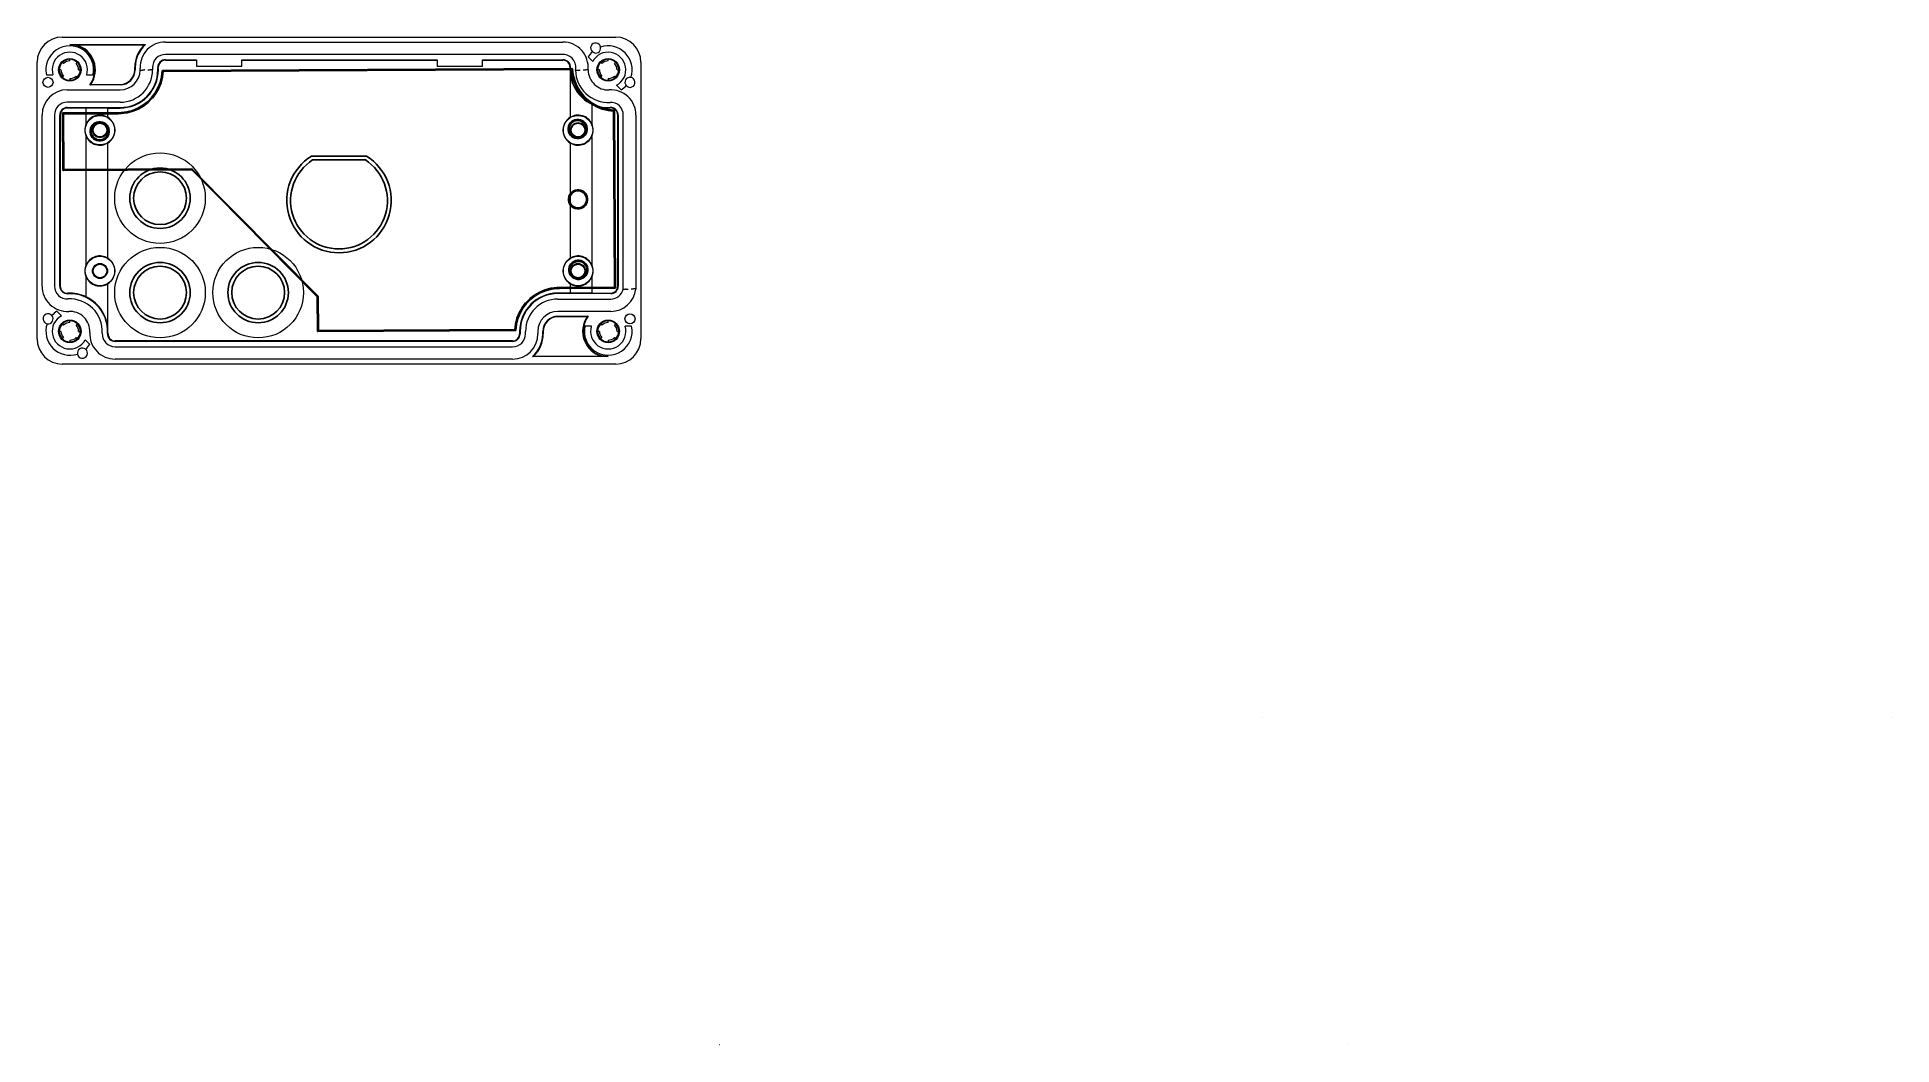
# Model space of a CAD drawing. Header units: millimetres. Extents: x -60 to 309, y -168 to 33.
import ezdxf

# ---------------------------------------------------------------- set-up
doc = ezdxf.new("R2010")
doc.units = ezdxf.units.MM
doc.layers.get('0').update_dxf_attribs({"lineweight": 25, "true_color": 0xffffff})
for name, color, linetype, lineweight, true_color in [('BLACK', 7, 'Continuous', 5, 0xffffff), ('passage outil', 1, 'Continuous', 25, 0xff0000), ('PCB', 2, 'Continuous', 25, 0xffff00), ('Visible (ANSI)', 7, 'Continuous', 9, 0xffffff)]:
    doc.layers.add(name, color=color, linetype=linetype, lineweight=lineweight, true_color=true_color)

msp = doc.modelspace()

# ---------------------------------------------------------------- linework, layer by layer
msp.add_line((-5.46, 8.82), (5.46, 8.82))
for centre in [(-35.57, 0.47), (-35.57, -18.3), (-16.07, -18.3)]:
    msp.add_circle(centre, 6)
msp.add_arc((0, 0), 10.38, 121.7227, 58.2773)
at = {"layer": 'BLACK', "linetype": 'Continuous'}
for p, q in [((75.58, -167.83), (75.57, -167.83)), ((75.57, -167.83), (75.57, -167.83)), ((75.58, -167.84), (75.58, -167.83)), ((75.58, -167.85), (75.58, -167.84)), ((75.58, -167.84), (75.58, -167.84)), ((75.59, -167.85), (75.58, -167.85)), ((75.6, -167.85), (75.59, -167.85)), ((75.59, -167.85), (75.59, -167.85)), ((75.6, -167.85), (75.6, -167.85)), ((75.6, -167.85), (75.6, -167.85)), ((200.61, -167.85), (200.6, -167.85)), ((200.6, -167.85), (200.6, -167.85)), ((200.62, -167.85), (200.61, -167.85)), ((200.61, -167.85), (200.61, -167.85)), ((200.61, -167.85), (200.61, -167.85)), ((200.63, -167.83), (200.62, -167.84)), ((200.62, -167.84), (200.62, -167.84)), ((200.62, -167.84), (200.62, -167.85)), ((200.63, -167.83), (200.63, -167.83)), ((200.63, -167.83), (200.63, -167.83)), ((200.63, -167.83), (200.63, -167.83)), ((200.63, -167.83), (200.63, -167.83))]:
    msp.add_line(p, q, dxfattribs=at)
at = {"layer": 'passage outil'}
msp.add_line((-5.24, 8.07), (5.24, 8.07), dxfattribs=at)
for centre in [(-35.57, 0.47), (-35.57, -18.3), (-16.07, -18.3)]:
    msp.add_circle(centre, 5.25, dxfattribs=at)
msp.add_arc((0, 0), 9.62, 122.9694, 57.0306, dxfattribs=at)
at = {"layer": 'PCB', "linetype": 'Continuous'}
for p, q in [((-35.11, 25.8), (-35.09, 25.82)), ((-35.09, 25.82), (-35.08, 25.83)), ((-35.08, 25.83), (-35.06, 25.84)), ((-35.06, 25.84), (-35.05, 25.84)), ((-35.05, 25.84), (-35.05, 25.84)), ((-35.05, 25.84), (-35.05, 25.84)), ((-35.05, 25.84), (-35.04, 25.84)), ((-35.04, 25.84), (-35.03, 25.85)), ((-35.03, 25.85), (46.31, 26.24)), ((46.21, 26.04), (-34.93, 25.65)), ((46.35, 24.98), (46.21, 26.04)), ((46.31, 26.24), (46.32, 26.24)), ((46.32, 26.24), (46.34, 26.23)), ((46.34, 26.23), (46.36, 26.23)), ((46.36, 26.23), (46.37, 26.21)), ((46.37, 26.21), (46.39, 26.2)), ((46.39, 26.2), (46.39, 26.18)), ((46.39, 26.18), (46.4, 26.16)), ((46.4, 26.16), (46.4, 26.15)), ((46.4, 26.15), (46.55, 25.01)), ((-36.55, 21.4), (-35.98, 22.41)), ((-35.8, 22.31), (-36.38, 21.3)), ((-35.98, 22.41), (-35.55, 23.48)), ((-35.36, 23.41), (-35.8, 22.33)), ((-35.8, 22.33), (-35.8, 22.32)), ((-35.8, 22.32), (-35.8, 22.32)), ((-35.8, 22.32), (-35.8, 22.31)), ((-35.55, 23.48), (-35.26, 24.6)), ((-35.35, 23.42), (-35.36, 23.42)), ((-35.36, 23.42), (-35.36, 23.41)), ((-35.36, 23.41), (-35.36, 23.41)), ((-35.06, 24.56), (-35.35, 23.42)), ((-35.26, 24.6), (-35.12, 25.76)), ((-35.12, 25.77), (-35.11, 25.78)), ((-35.12, 25.76), (-35.12, 25.77)), ((-35.11, 25.78), (-35.11, 25.8)), ((-34.93, 25.65), (-35.06, 24.57)), ((-35.06, 24.57), (-35.06, 24.56)), ((-35.06, 24.56), (-35.06, 24.56)), ((-35.06, 24.56), (-35.06, 24.56)), ((46.35, 24.97), (46.35, 24.98)), ((46.35, 24.98), (46.35, 24.98)), ((46.35, 24.98), (46.35, 24.98)), ((46.65, 23.84), (46.35, 24.97)), ((46.55, 25.01), (46.84, 23.89)), ((46.65, 23.83), (46.65, 23.84)), ((46.65, 23.84), (46.65, 23.84)), ((46.65, 23.82), (46.65, 23.83)), ((47.1, 22.74), (46.65, 23.82)), ((46.65, 23.82), (46.65, 23.82)), ((46.65, 23.82), (46.65, 23.82)), ((46.84, 23.89), (47.28, 22.83)), ((47.11, 22.73), (47.1, 22.74)), ((47.1, 22.74), (47.1, 22.74)), ((47.1, 22.74), (47.1, 22.74)), ((47.69, 21.72), (47.11, 22.73)), ((47.11, 22.73), (47.11, 22.73)), ((47.11, 22.73), (47.11, 22.73)), ((47.28, 22.83), (47.86, 21.82)), ((-39.98, 18.37), (-38.98, 18.95)), ((-38.87, 18.78), (-39.89, 18.19)), ((-38.98, 18.95), (-38.06, 19.66)), ((-38.86, 18.79), (-38.87, 18.78)), ((-38.87, 18.78), (-38.87, 18.78)), ((-38.87, 18.78), (-38.87, 18.78)), ((-37.94, 19.5), (-38.86, 18.79)), ((-38.86, 18.79), (-38.86, 18.79)), ((-38.86, 18.79), (-38.86, 18.79)), ((-38.06, 19.66), (-37.25, 20.48)), ((-37.93, 19.5), (-37.94, 19.5)), ((-37.1, 20.34), (-37.93, 19.51)), ((-37.93, 19.51), (-37.93, 19.51)), ((-37.93, 19.51), (-37.93, 19.51)), ((-37.93, 19.51), (-37.93, 19.51)), ((-37.93, 19.51), (-37.93, 19.5)), ((-37.25, 20.48), (-36.55, 21.4)), ((-37.09, 20.35), (-37.1, 20.35)), ((-37.1, 20.35), (-37.1, 20.34)), ((-37.1, 20.34), (-37.1, 20.34)), ((-36.39, 21.29), (-37.09, 20.35)), ((-36.38, 21.29), (-36.39, 21.29)), ((-36.38, 21.3), (-36.38, 21.29)), ((-36.38, 21.29), (-36.38, 21.29)), ((47.7, 21.71), (47.69, 21.72)), ((47.69, 21.72), (47.69, 21.72)), ((48.42, 20.78), (47.7, 21.71)), ((47.7, 21.71), (47.7, 21.71)), ((47.7, 21.71), (47.7, 21.71)), ((47.7, 21.71), (47.7, 21.71)), ((47.86, 21.82), (48.57, 20.91)), ((48.42, 20.77), (48.42, 20.78)), ((48.42, 20.78), (48.42, 20.78)), ((48.42, 20.78), (48.42, 20.78)), ((49.26, 19.95), (48.42, 20.77)), ((48.42, 20.77), (48.42, 20.77)), ((48.42, 20.77), (48.42, 20.77)), ((48.57, 20.91), (49.39, 20.09)), ((49.26, 19.94), (49.26, 19.95)), ((49.27, 19.94), (49.26, 19.94)), ((49.26, 19.94), (49.26, 19.94)), ((50.2, 19.23), (49.27, 19.94)), ((49.39, 20.09), (50.31, 19.39)), ((50.21, 19.22), (50.2, 19.23)), ((50.2, 19.23), (50.2, 19.23)), ((50.2, 19.23), (50.2, 19.23)), ((51.23, 18.64), (50.21, 19.22)), ((50.21, 19.22), (50.21, 19.22)), ((50.21, 19.22), (50.21, 19.22)), ((50.31, 19.39), (51.32, 18.82)), ((51.24, 18.64), (51.23, 18.64)), ((51.23, 18.64), (51.23, 18.64)), ((51.23, 18.64), (51.23, 18.64)), ((52.33, 18.2), (51.24, 18.64)), ((51.32, 18.82), (52.39, 18.39)), ((-54.93, 17.35), (-54.92, 17.36)), ((-54.93, 17.34), (-54.93, 17.35)), ((-54.93, 17.33), (-54.93, 17.34)), ((-54.93, 17.34), (-54.93, 17.34)), ((-54.93, 17.34), (-54.93, 17.34)), ((-54.93, 17.32), (-54.93, 17.33)), ((-54.93, 17.31), (-54.93, 17.32)), ((-54.87, 6.09), (-54.93, 17.31)), ((-54.92, 17.36), (-54.92, 17.37)), ((-54.92, 17.37), (-54.91, 17.37)), ((-54.92, 17.36), (-54.92, 17.36)), ((-54.92, 17.36), (-54.92, 17.36)), ((-54.91, 17.38), (-54.9, 17.39)), ((-54.91, 17.37), (-54.91, 17.38)), ((-54.91, 17.37), (-54.91, 17.37)), ((-54.91, 17.37), (-54.91, 17.37)), ((-54.9, 17.39), (-54.89, 17.4)), ((-54.9, 17.39), (-54.9, 17.39)), ((-54.9, 17.39), (-54.9, 17.39)), ((-54.89, 17.4), (-54.88, 17.41)), ((-54.89, 17.4), (-54.89, 17.4)), ((-54.89, 17.4), (-54.89, 17.4)), ((-54.89, 17.4), (-54.89, 17.4)), ((-54.88, 17.41), (-54.87, 17.41)), ((-54.87, 17.41), (-54.87, 17.41)), ((-54.87, 17.41), (-54.87, 17.41)), ((-54.87, 17.41), (-54.86, 17.41)), ((-54.86, 17.41), (-54.85, 17.42)), ((-54.85, 17.42), (-54.85, 17.42)), ((-54.85, 17.42), (-54.85, 17.42)), ((-54.85, 17.42), (-54.84, 17.42)), ((-54.84, 17.42), (-54.83, 17.42)), ((-54.83, 17.42), (-43.8, 17.47)), ((-54.83, 17.42), (-54.83, 17.42)), ((-43.79, 17.27), (-54.73, 17.22)), ((-54.73, 17.22), (-54.67, 6.18)), ((-49.25, 14.65), (-49.05, 14.97)), ((-48.88, 14.83), (-49.06, 14.55)), ((-49.05, 14.97), (-48.78, 15.23)), ((-48.64, 15.06), (-48.88, 14.83)), ((-48.78, 15.23), (-48.47, 15.44)), ((-48.37, 15.25), (-48.64, 15.06)), ((-48.47, 15.44), (-48.13, 15.59)), ((-48.06, 15.38), (-48.37, 15.25)), ((-48.13, 15.59), (-47.76, 15.66)), ((-47.74, 15.44), (-48.06, 15.38)), ((-47.76, 15.66), (-47.39, 15.66)), ((-47.41, 15.44), (-47.74, 15.44)), ((-47.09, 15.38), (-47.41, 15.44)), ((-47.39, 15.66), (-47.02, 15.59)), ((-46.78, 15.25), (-47.09, 15.38)), ((-47.02, 15.59), (-46.68, 15.45)), ((-46.5, 15.07), (-46.78, 15.25)), ((-46.68, 15.45), (-46.37, 15.24)), ((-46.27, 14.84), (-46.5, 15.07)), ((-46.37, 15.24), (-46.1, 14.98)), ((-46.08, 14.57), (-46.27, 14.84)), ((-46.1, 14.98), (-45.89, 14.67)), ((-43.8, 17.47), (-43.32, 17.49)), ((-43.31, 17.29), (-43.79, 17.27)), ((-43.79, 17.27), (-43.79, 17.27)), ((-43.32, 17.49), (-42.17, 17.63)), ((-43.3, 17.29), (-43.31, 17.29)), ((-43.31, 17.29), (-43.31, 17.29)), ((-43.31, 17.29), (-43.31, 17.29)), ((-42.14, 17.44), (-43.3, 17.29)), ((-42.17, 17.63), (-41.05, 17.93)), ((-42.13, 17.44), (-42.14, 17.44)), ((-42.14, 17.44), (-42.14, 17.44)), ((-40.99, 17.74), (-42.13, 17.44)), ((-42.13, 17.44), (-42.13, 17.44)), ((-41.05, 17.93), (-39.98, 18.37)), ((-40.98, 17.74), (-40.99, 17.74)), ((-40.99, 17.74), (-40.99, 17.74)), ((-40.99, 17.74), (-40.99, 17.74)), ((-39.9, 18.19), (-40.98, 17.74)), ((-40.98, 17.74), (-40.98, 17.74)), ((-40.98, 17.74), (-40.98, 17.74)), ((-39.89, 18.19), (-39.9, 18.19)), ((-39.9, 18.19), (-39.9, 18.19)), ((-39.9, 18.19), (-39.9, 18.19)), ((-39.89, 18.19), (-39.89, 18.19)), ((-39.89, 18.19), (-39.89, 18.19)), ((45.53, 14.4), (45.6, 14.77)), ((45.6, 14.77), (45.75, 15.12)), ((45.75, 15.12), (45.95, 15.43)), ((45.94, 15.01), (45.82, 14.71)), ((46.12, 15.29), (45.94, 15.01)), ((45.95, 15.43), (46.22, 15.69)), ((46.36, 15.52), (46.12, 15.29)), ((46.22, 15.69), (46.53, 15.9)), ((46.63, 15.71), (46.36, 15.52)), ((46.53, 15.9), (46.87, 16.05)), ((46.93, 15.84), (46.63, 15.71)), ((46.87, 16.05), (47.24, 16.12)), ((47.26, 15.9), (46.93, 15.84)), ((47.24, 16.12), (47.61, 16.12)), ((47.59, 15.9), (47.26, 15.9)), ((47.91, 15.84), (47.59, 15.9)), ((47.61, 16.12), (47.98, 16.05)), ((48.22, 15.72), (47.91, 15.84)), ((47.98, 16.05), (48.32, 15.91)), ((48.49, 15.53), (48.22, 15.72)), ((48.32, 15.91), (48.63, 15.71)), ((48.73, 15.3), (48.49, 15.53)), ((48.63, 15.71), (48.9, 15.44)), ((48.91, 15.03), (48.73, 15.3)), ((48.9, 15.44), (49.11, 15.13)), ((49.04, 14.72), (48.91, 15.03)), ((49.11, 15.13), (49.25, 14.79)), ((49.25, 14.79), (49.33, 14.42)), ((52.34, 18.2), (52.33, 18.2)), ((52.33, 18.2), (52.33, 18.2)), ((52.33, 18.2), (52.33, 18.2)), ((53.47, 17.91), (52.34, 18.2)), ((52.39, 18.39), (53.51, 18.1)), ((53.48, 17.91), (53.47, 17.91)), ((53.47, 17.91), (53.47, 17.91)), ((53.48, 17.9), (53.48, 17.91)), ((54.56, 17.78), (53.48, 17.9)), ((53.51, 18.1), (54.67, 17.96)), ((54.73, -17.22), (54.56, 17.78)), ((54.67, 17.96), (54.68, 17.96)), ((54.68, 17.96), (54.7, 17.96)), ((54.7, 17.96), (54.71, 17.95)), ((54.71, 17.95), (54.73, 17.94)), ((54.73, 17.94), (54.74, 17.92)), ((54.74, 17.92), (54.75, 17.9)), ((54.75, 17.9), (54.75, 17.89)), ((54.75, 17.89), (54.75, 17.89)), ((54.75, 17.89), (54.75, 17.89)), ((54.75, 17.89), (54.76, 17.89)), ((54.76, 17.89), (54.76, 17.87)), ((54.76, 17.87), (54.93, -17.31)), ((-49.47, 13.94), (-49.39, 14.31)), ((-49.46, 13.57), (-49.47, 13.94)), ((-49.39, 13.2), (-49.46, 13.57)), ((-49.39, 14.31), (-49.25, 14.65)), ((-49.24, 12.86), (-49.39, 13.2)), ((-49.18, 14.25), (-49.25, 13.92)), ((-49.25, 13.92), (-49.24, 13.59)), ((-49.24, 13.59), (-49.18, 13.27)), ((-49.03, 12.55), (-49.24, 12.86)), ((-49.06, 14.55), (-49.18, 14.25)), ((-49.18, 13.27), (-49.05, 12.96)), ((-49.05, 12.96), (-48.87, 12.69)), ((-48.77, 12.28), (-49.03, 12.55)), ((-48.87, 12.69), (-48.63, 12.46)), ((-48.46, 12.08), (-48.77, 12.28)), ((-48.63, 12.46), (-48.35, 12.27)), ((-48.11, 11.94), (-48.46, 12.08)), ((-48.35, 12.27), (-48.05, 12.15)), ((-47.75, 11.87), (-48.11, 11.94)), ((-48.05, 12.15), (-47.72, 12.09)), ((-47.37, 11.87), (-47.75, 11.87)), ((-47.72, 12.09), (-47.39, 12.09)), ((-47.39, 12.09), (-47.07, 12.15)), ((-47.01, 11.94), (-47.37, 11.87)), ((-47.07, 12.15), (-46.77, 12.28)), ((-46.66, 12.09), (-47.01, 11.94)), ((-46.77, 12.28), (-46.49, 12.47)), ((-46.35, 12.3), (-46.66, 12.09)), ((-46.49, 12.47), (-46.26, 12.7)), ((-46.09, 12.56), (-46.35, 12.3)), ((-46.26, 12.7), (-46.08, 12.98)), ((-45.88, 12.87), (-46.09, 12.56)), ((-45.96, 14.26), (-46.08, 14.57)), ((-46.08, 12.98), (-45.95, 13.28)), ((-45.89, 13.94), (-45.96, 14.26)), ((-45.95, 13.28), (-45.89, 13.61)), ((-45.89, 14.67), (-45.75, 14.33)), ((-45.89, 13.61), (-45.89, 13.94)), ((-45.74, 13.22), (-45.88, 12.87)), ((-45.75, 14.33), (-45.67, 13.96)), ((-45.67, 13.59), (-45.74, 13.22)), ((-45.67, 13.96), (-45.67, 13.59)), ((45.54, 14.03), (45.53, 14.4)), ((45.61, 13.66), (45.54, 14.03)), ((45.75, 13.32), (45.61, 13.66)), ((45.82, 14.71), (45.75, 14.38)), ((45.75, 14.38), (45.75, 14.05)), ((45.75, 14.05), (45.82, 13.73)), ((45.96, 13.01), (45.75, 13.32)), ((45.82, 13.73), (45.95, 13.42)), ((45.95, 13.42), (46.13, 13.15)), ((46.23, 12.75), (45.96, 13.01)), ((46.13, 13.15), (46.37, 12.92)), ((46.54, 12.54), (46.23, 12.75)), ((46.37, 12.92), (46.64, 12.74)), ((46.89, 12.4), (46.54, 12.54)), ((46.64, 12.74), (46.95, 12.61)), ((47.25, 12.33), (46.89, 12.4)), ((46.95, 12.61), (47.27, 12.55)), ((47.63, 12.33), (47.25, 12.33)), ((47.27, 12.55), (47.6, 12.55)), ((47.6, 12.55), (47.93, 12.62)), ((47.99, 12.41), (47.63, 12.33)), ((47.93, 12.62), (48.23, 12.74)), ((48.34, 12.55), (47.99, 12.41)), ((48.23, 12.74), (48.51, 12.93)), ((48.65, 12.76), (48.34, 12.55)), ((48.51, 12.93), (48.74, 13.16)), ((48.91, 13.02), (48.65, 12.76)), ((48.74, 13.16), (48.92, 13.44)), ((49.12, 13.34), (48.91, 13.02)), ((48.92, 13.44), (49.05, 13.74)), ((49.11, 14.4), (49.04, 14.72)), ((49.05, 13.74), (49.11, 14.07)), ((49.11, 14.07), (49.11, 14.4)), ((49.26, 13.68), (49.12, 13.34)), ((49.33, 14.05), (49.26, 13.68)), ((49.33, 14.42), (49.33, 14.05)), ((-54.87, 6.08), (-54.87, 6.09)), ((-54.86, 6.07), (-54.87, 6.08)), ((-54.87, 6.08), (-54.87, 6.08)), ((-54.87, 6.08), (-54.87, 6.08)), ((-54.86, 6.06), (-54.86, 6.07)), ((-54.86, 6.05), (-54.86, 6.06)), ((-54.86, 6.06), (-54.86, 6.06)), ((-54.86, 6.06), (-54.86, 6.06)), ((-54.86, 6.04), (-54.86, 6.05)), ((-54.85, 6.04), (-54.86, 6.04)), ((-54.86, 6.04), (-54.86, 6.04)), ((-54.86, 6.04), (-54.86, 6.04)), ((-54.85, 6.03), (-54.85, 6.04)), ((-54.84, 6.02), (-54.85, 6.03)), ((-54.85, 6.03), (-54.85, 6.03)), ((-54.85, 6.03), (-54.85, 6.03)), ((-54.84, 6.01), (-54.84, 6.02)), ((-54.83, 6.01), (-54.84, 6.01)), ((-54.84, 6.01), (-54.84, 6.01)), ((-54.84, 6.01), (-54.84, 6.01)), ((-54.82, 6), (-54.83, 6.01)), ((-54.81, 6), (-54.82, 6)), ((-54.82, 6), (-54.82, 6)), ((-54.82, 6), (-54.82, 6)), ((-54.8, 5.99), (-54.81, 6)), ((-54.78, 5.98), (-54.8, 5.99)), ((-54.8, 5.99), (-54.8, 5.99)), ((-54.8, 5.99), (-54.8, 5.99)), ((-54.8, 5.99), (-54.8, 5.99)), ((-54.77, 5.98), (-54.78, 5.98)), ((-54.78, 5.98), (-54.78, 5.98)), ((-54.78, 5.98), (-54.78, 5.98)), ((-54.78, 5.98), (-54.78, 5.98)), ((-54.76, 5.98), (-54.77, 5.98)), ((-54.77, 5.98), (-54.77, 5.98)), ((-29.28, 6.11), (-54.76, 5.98)), ((-54.76, 5.98), (-54.76, 5.98)), ((-54.67, 6.18), (-29.24, 6.31)), ((-4.32, -19.11), (-29.28, 6.11)), ((-29.24, 6.31), (-29.24, 6.31)), ((-29.24, 6.31), (-29.23, 6.31)), ((-29.23, 6.31), (-29.22, 6.31)), ((-29.22, 6.31), (-29.22, 6.31)), ((-29.22, 6.31), (-29.22, 6.31)), ((-29.22, 6.31), (-29.21, 6.3)), ((-29.21, 6.3), (-29.2, 6.3)), ((-29.2, 6.3), (-29.2, 6.3)), ((-29.2, 6.3), (-29.2, 6.3)), ((-29.2, 6.3), (-29.19, 6.3)), ((-29.19, 6.3), (-29.18, 6.29)), ((-29.18, 6.29), (-29.18, 6.29)), ((-29.18, 6.29), (-29.18, 6.29)), ((-29.18, 6.29), (-29.17, 6.29)), ((-29.17, 6.29), (-29.17, 6.28)), ((-29.17, 6.28), (-29.16, 6.27)), ((-29.16, 6.27), (-4.16, -19)), ((45.6, 0.41), (45.67, 0.78)), ((45.6, 0.04), (45.6, 0.41)), ((45.68, -0.33), (45.6, 0.04)), ((45.67, 0.78), (45.81, 1.12)), ((45.81, 1.12), (46.02, 1.43)), ((45.88, 0.71), (45.82, 0.39)), ((45.82, 0.39), (45.82, 0.06)), ((45.82, 0.06), (45.89, -0.27)), ((46.01, 1.02), (45.88, 0.71)), ((46.19, 1.29), (46.01, 1.02)), ((46.02, 1.43), (46.28, 1.7)), ((46.42, 1.53), (46.19, 1.29)), ((46.28, 1.7), (46.59, 1.91)), ((46.7, 1.71), (46.42, 1.53)), ((46.59, 1.91), (46.94, 2.05)), ((47, 1.84), (46.7, 1.71)), ((46.94, 2.05), (47.3, 2.13)), ((47.33, 1.91), (47, 1.84)), ((47.3, 2.13), (47.68, 2.13)), ((47.66, 1.91), (47.33, 1.91)), ((47.98, 1.85), (47.66, 1.91)), ((47.68, 2.13), (48.04, 2.06)), ((48.29, 1.72), (47.98, 1.85)), ((48.04, 2.06), (48.39, 1.92)), ((48.56, 1.54), (48.29, 1.72)), ((48.39, 1.92), (48.7, 1.71)), ((48.8, 1.31), (48.56, 1.54)), ((48.7, 1.71), (48.97, 1.45)), ((48.98, 1.03), (48.8, 1.31)), ((48.97, 1.45), (49.18, 1.14)), ((49.11, 0.73), (48.98, 1.03)), ((49.18, 0.4), (49.11, 0.73)), ((49.11, -0.25), (49.18, 0.07)), ((49.18, 1.14), (49.32, 0.79)), ((49.18, 0.07), (49.18, 0.4)), ((49.32, 0.79), (49.4, 0.43)), ((49.4, 0.05), (49.33, -0.31)), ((49.4, 0.43), (49.4, 0.05)), ((45.82, -0.68), (45.68, -0.33)), ((46.03, -0.99), (45.82, -0.68)), ((45.89, -0.27), (46.02, -0.57)), ((46.02, -0.57), (46.2, -0.84)), ((46.3, -1.25), (46.03, -0.99)), ((46.2, -0.84), (46.44, -1.08)), ((46.61, -1.45), (46.3, -1.25)), ((46.44, -1.08), (46.71, -1.26)), ((46.96, -1.6), (46.61, -1.45)), ((46.71, -1.26), (47.02, -1.38)), ((47.32, -1.67), (46.96, -1.6)), ((47.02, -1.38), (47.34, -1.45)), ((47.7, -1.66), (47.32, -1.67)), ((47.34, -1.45), (47.67, -1.45)), ((47.67, -1.45), (48, -1.38)), ((48.06, -1.59), (47.7, -1.66)), ((48, -1.38), (48.3, -1.25)), ((48.41, -1.45), (48.06, -1.59)), ((48.3, -1.25), (48.58, -1.07)), ((48.72, -1.24), (48.41, -1.45)), ((48.58, -1.07), (48.81, -0.83)), ((48.98, -0.97), (48.72, -1.24)), ((48.81, -0.83), (48.99, -0.56)), ((49.18, -0.66), (48.98, -0.97)), ((48.99, -0.56), (49.11, -0.25)), ((49.33, -0.31), (49.18, -0.66)), ((45.67, -13.59), (45.74, -13.22)), ((45.67, -13.96), (45.67, -13.59)), ((45.75, -14.33), (45.67, -13.96)), ((45.74, -13.22), (45.88, -12.87)), ((45.89, -14.67), (45.75, -14.33)), ((45.88, -12.87), (46.09, -12.56)), ((45.95, -13.28), (45.89, -13.61)), ((45.89, -13.61), (45.89, -13.94)), ((45.89, -13.94), (45.96, -14.26)), ((46.1, -14.98), (45.89, -14.67)), ((46.08, -12.98), (45.95, -13.28)), ((45.96, -14.26), (46.08, -14.57)), ((46.26, -12.7), (46.08, -12.98)), ((46.08, -14.57), (46.27, -14.84)), ((46.09, -12.56), (46.35, -12.3)), ((46.49, -12.47), (46.26, -12.7)), ((46.35, -12.3), (46.66, -12.09)), ((46.77, -12.28), (46.49, -12.47)), ((46.66, -12.09), (47.01, -11.94)), ((47.07, -12.15), (46.77, -12.28)), ((47.01, -11.94), (47.37, -11.87)), ((47.39, -12.09), (47.07, -12.15)), ((47.37, -11.87), (47.75, -11.87)), ((47.72, -12.09), (47.39, -12.09)), ((48.05, -12.15), (47.72, -12.09)), ((47.75, -11.87), (48.11, -11.94)), ((48.36, -12.27), (48.05, -12.15)), ((48.11, -11.94), (48.46, -12.08)), ((48.63, -12.46), (48.36, -12.27)), ((48.46, -12.08), (48.77, -12.28)), ((48.87, -12.69), (48.63, -12.46)), ((48.77, -12.28), (49.03, -12.55)), ((49.05, -12.96), (48.87, -12.69)), ((48.88, -14.83), (49.06, -14.55)), ((49.03, -12.55), (49.24, -12.86)), ((49.18, -13.27), (49.05, -12.96)), ((49.25, -14.65), (49.05, -14.97)), ((49.06, -14.55), (49.18, -14.25)), ((49.24, -13.59), (49.18, -13.27)), ((49.18, -14.25), (49.25, -13.92)), ((49.24, -12.86), (49.39, -13.2)), ((49.25, -13.92), (49.24, -13.59)), ((49.39, -14.31), (49.25, -14.65)), ((49.39, -13.2), (49.46, -13.57)), ((49.47, -13.94), (49.39, -14.31)), ((49.46, -13.57), (49.47, -13.94)), ((38.87, -18.78), (39.89, -18.2)), ((39.98, -18.37), (38.98, -18.95)), ((39.89, -18.2), (39.9, -18.19)), ((39.89, -18.2), (39.89, -18.2)), ((39.89, -18.2), (39.89, -18.2)), ((39.9, -18.19), (40.98, -17.74)), ((39.9, -18.19), (39.9, -18.19)), ((39.9, -18.19), (39.9, -18.19)), ((41.05, -17.93), (39.98, -18.37)), ((40.98, -17.74), (40.99, -17.74)), ((40.99, -17.74), (42.13, -17.44)), ((40.99, -17.74), (40.99, -17.74)), ((40.99, -17.74), (40.99, -17.74)), ((42.17, -17.63), (41.05, -17.93)), ((42.13, -17.44), (42.13, -17.44)), ((42.13, -17.44), (42.14, -17.44)), ((42.14, -17.44), (43.3, -17.29)), ((42.14, -17.44), (42.14, -17.44)), ((43.32, -17.49), (42.17, -17.63)), ((43.3, -17.29), (43.31, -17.29)), ((43.31, -17.29), (43.79, -17.27)), ((43.31, -17.29), (43.31, -17.29)), ((43.31, -17.29), (43.31, -17.29)), ((43.8, -17.47), (43.32, -17.49)), ((43.79, -17.27), (54.73, -17.22)), ((43.79, -17.27), (43.79, -17.27)), ((54.83, -17.42), (43.8, -17.47)), ((46.37, -15.24), (46.1, -14.98)), ((46.27, -14.84), (46.5, -15.07)), ((46.68, -15.45), (46.37, -15.24)), ((46.5, -15.07), (46.78, -15.25)), ((47.02, -15.59), (46.68, -15.45)), ((46.78, -15.25), (47.09, -15.38)), ((47.39, -15.66), (47.02, -15.59)), ((47.09, -15.38), (47.41, -15.44)), ((47.76, -15.66), (47.39, -15.66)), ((47.41, -15.44), (47.74, -15.44)), ((47.74, -15.44), (48.06, -15.38)), ((48.13, -15.59), (47.76, -15.66)), ((48.06, -15.38), (48.37, -15.25)), ((48.47, -15.44), (48.13, -15.59)), ((48.37, -15.25), (48.64, -15.06)), ((48.78, -15.23), (48.47, -15.44)), ((48.64, -15.06), (48.88, -14.83)), ((49.05, -14.97), (48.78, -15.23)), ((54.84, -17.42), (54.83, -17.42)), ((54.83, -17.42), (54.83, -17.42)), ((54.85, -17.42), (54.84, -17.42)), ((54.87, -17.41), (54.85, -17.42)), ((54.85, -17.42), (54.85, -17.42)), ((54.89, -17.4), (54.87, -17.41)), ((54.9, -17.39), (54.89, -17.4)), ((54.91, -17.37), (54.9, -17.39)), ((54.92, -17.36), (54.91, -17.37)), ((54.93, -17.34), (54.92, -17.36)), ((54.93, -17.31), (54.93, -17.32)), ((54.93, -17.32), (54.93, -17.32)), ((54.93, -17.32), (54.93, -17.34)), ((-4.29, -25.93), (-4.32, -19.11)), ((-4.16, -19), (-4.15, -19)), ((-4.15, -19), (-4.15, -19)), ((-4.15, -19), (-4.15, -19)), ((-4.15, -19), (-4.15, -19.01)), ((-4.15, -19.01), (-4.14, -19.01)), ((-4.14, -19.01), (-4.14, -19.02)), ((-4.14, -19.02), (-4.14, -19.02)), ((-4.14, -19.02), (-4.14, -19.02)), ((-4.14, -19.02), (-4.13, -19.03)), ((-4.13, -19.03), (-4.13, -19.03)), ((-4.13, -19.03), (-4.13, -19.03)), ((-4.13, -19.03), (-4.13, -19.04)), ((-4.13, -19.04), (-4.12, -19.05)), ((-4.12, -19.05), (-4.12, -19.05)), ((-4.12, -19.05), (-4.12, -19.05)), ((-4.12, -19.05), (-4.12, -19.06)), ((-4.12, -19.06), (-4.12, -19.07)), ((-4.12, -19.07), (-4.12, -19.07)), ((-4.12, -19.07), (-4.12, -19.07)), ((-4.12, -19.07), (-4.12, -19.08)), ((-4.12, -19.08), (-4.09, -25.84)), ((35.8, -22.32), (36.38, -21.3)), ((36.55, -21.4), (35.98, -22.41)), ((36.38, -21.3), (36.38, -21.29)), ((36.38, -21.29), (36.38, -21.29)), ((36.38, -21.29), (36.39, -21.29)), ((36.39, -21.29), (37.09, -20.35)), ((37.25, -20.48), (36.55, -21.4)), ((37.09, -20.35), (37.09, -20.35)), ((37.09, -20.35), (37.09, -20.35)), ((37.09, -20.35), (37.1, -20.35)), ((37.1, -20.34), (37.93, -19.51)), ((37.1, -20.35), (37.1, -20.34)), ((37.1, -20.34), (37.1, -20.34)), ((38.06, -19.66), (37.25, -20.48)), ((37.93, -19.51), (37.93, -19.5)), ((37.93, -19.5), (37.94, -19.5)), ((37.93, -19.51), (37.93, -19.51)), ((37.93, -19.51), (37.93, -19.51)), ((37.93, -19.51), (37.93, -19.51)), ((37.94, -19.5), (38.86, -18.79)), ((38.98, -18.95), (38.06, -19.66)), ((38.86, -18.79), (38.87, -18.78)), ((38.86, -18.79), (38.86, -18.79)), ((38.86, -18.79), (38.86, -18.79)), ((38.87, -18.78), (38.87, -18.78)), ((38.87, -18.78), (38.87, -18.78)), ((-4.09, -25.84), (34.93, -25.65)), ((34.93, -25.65), (35.06, -24.57)), ((35.06, -24.56), (35.35, -23.42)), ((35.06, -24.57), (35.06, -24.56)), ((35.06, -24.56), (35.06, -24.56)), ((35.06, -24.56), (35.06, -24.56)), ((35.11, -25.8), (35.09, -25.82)), ((35.12, -25.77), (35.11, -25.78)), ((35.11, -25.78), (35.11, -25.8)), ((35.26, -24.6), (35.12, -25.76)), ((35.12, -25.76), (35.12, -25.77)), ((35.55, -23.48), (35.26, -24.6)), ((35.35, -23.42), (35.36, -23.42)), ((35.36, -23.41), (35.8, -22.33)), ((35.36, -23.42), (35.36, -23.41)), ((35.36, -23.41), (35.36, -23.41)), ((35.98, -22.41), (35.55, -23.48)), ((35.8, -22.33), (35.8, -22.32)), ((35.8, -22.32), (35.8, -22.32)), ((35.8, -22.32), (35.8, -22.32)), ((-4.29, -25.94), (-4.29, -25.93)), ((-4.29, -25.96), (-4.29, -25.94)), ((-4.28, -25.98), (-4.29, -25.96)), ((-4.27, -25.99), (-4.28, -25.98)), ((-4.26, -26.01), (-4.27, -25.99)), ((-4.25, -26.02), (-4.26, -26.01)), ((-4.23, -26.03), (-4.25, -26.02)), ((-4.21, -26.04), (-4.23, -26.03)), ((-4.19, -26.04), (-4.21, -26.04)), ((-4.18, -26.04), (-4.19, -26.04)), ((-4.19, -26.04), (-4.19, -26.04)), ((35.03, -25.85), (-4.18, -26.04)), ((35.04, -25.84), (35.03, -25.85)), ((35.05, -25.84), (35.04, -25.84)), ((35.06, -25.84), (35.05, -25.84)), ((35.05, -25.84), (35.05, -25.84)), ((35.05, -25.84), (35.05, -25.84)), ((35.08, -25.83), (35.06, -25.84)), ((35.09, -25.82), (35.08, -25.83)), ((183.59, -102.8), (183.59, -102.8)), ((183.59, -102.8), (183.59, -102.8)), ((308.6, -102.81), (308.59, -102.8)), ((308.59, -102.8), (308.59, -102.8)), ((308.59, -102.8), (308.59, -102.8)), ((308.59, -102.8), (308.59, -102.8)), ((308.59, -102.8), (308.59, -102.8)), ((308.61, -102.81), (308.6, -102.81)), ((308.6, -102.81), (308.6, -102.81)), ((308.61, -102.82), (308.61, -102.81)), ((308.61, -102.81), (308.61, -102.81)), ((308.62, -102.83), (308.61, -102.82)), ((308.61, -102.82), (308.61, -102.82)), ((308.62, -102.83), (308.62, -102.83))]:
    msp.add_line(p, q, dxfattribs=at)
at = {"layer": 'Visible (ANSI)'}
for p, q in [((-55, 32.5), (55, 32.5)), ((-53.5, 31), (-38.47, 31)), ((-38.69, 30.91), (-52.18, 30.91)), ((-34.5, 31.52), (44.51, 31.52)), ((-60, -27.5), (-60, 27.5)), ((-55.25, 26), (-55.59, 26)), ((-54.98, 27.48), (-54.74, 27.24)), ((-53.5, 27.75), (-53.5, 28.09)), ((-52.02, 27.48), (-52.26, 27.24)), ((-51.75, 26), (-51.41, 26)), ((-40.59, 26), (-40.59, 26.5)), ((-40.5, 26.5), (-40.5, 26)), ((-39.52, 25.95), (-39.53, 26.35)), ((-37.06, 26.43), (-37.05, 25.99)), ((-36, 26), (-36.01, 26.46)), ((-36, 26), (-35.92, 26)), ((-35.91, 26.46), (-35.93, 26.48)), ((-35.92, 26), (-35.93, 26.46)), ((-35.9, 26), (-35.91, 26.46)), ((-34.51, 28), (-28.3, 28)), ((-34.51, 27.91), (-28.3, 27.91)), ((-34.51, 27.89), (-28.3, 27.9)), ((44.51, 29.05), (-34.5, 29.05)), ((-28.3, 28), (-28.3, 26.7)), ((-28.3, 26.7), (-19.3, 26.7)), ((-19.3, 26.7), (-19.3, 28)), ((-19.3, 28), (19.5, 28)), ((-19.3, 27.91), (19.5, 27.91)), ((-19.3, 27.9), (19.5, 27.9)), ((19.5, 28), (19.5, 26.7)), ((19.5, 26.7), (28.5, 26.7)), ((28.5, 26.7), (28.5, 28)), ((28.5, 28), (44.51, 28)), ((28.5, 27.91), (44.51, 27.91)), ((28.5, 27.9), (44.51, 27.9)), ((45.91, 26.42), (45.93, 26.45)), ((45.91, 26.42), (45.91, 16.52)), ((49.51, 28.58), (50.42, 27.67)), ((51.75, 26), (51.41, 26)), ((52.02, 27.48), (52.26, 27.24)), ((53.5, 27.75), (53.5, 28.09)), ((54.98, 27.48), (54.74, 27.24)), ((55.25, 26), (55.59, 26)), ((60, 27.5), (60, -27.5)), ((-58.14, 25), (-56.85, 25)), ((-54.98, 24.52), (-54.74, 24.76)), ((-53.5, 24.25), (-53.5, 23.91)), ((-52.02, 24.52), (-52.26, 24.76)), ((-50.15, 25), (-48.86, 25)), ((-43.5, 23), (-49.5, 23)), ((-49.33, 23.09), (-43.5, 23.09)), ((52.02, 24.52), (52.26, 24.76)), ((53.5, 24.25), (53.5, 23.91)), ((54.98, 24.52), (54.74, 24.76)), ((55.16, 22.92), (56.08, 22.01)), ((-54, 22.02), (-43.5, 22.02)), ((-43.5, 19.55), (-54, 19.55)), ((-54, 18.5), (-43.5, 18.5)), ((50.24, 19.13), (50.24, 15.23)), ((-59.02, -17.01), (-59.02, 17)), ((-56.55, 17), (-56.55, -17.01)), ((-55.5, -17.01), (-55.5, 17)), ((-55.4, 17), (-55.4, -17.01)), ((-50.24, 18.4), (-54, 18.4)), ((-50.24, 18.4), (-45.93, 18.42)), ((-50.24, 15.23), (-50.24, 18.4)), ((-45.91, 18.4), (-45.93, 18.42)), ((-45.93, 18.42), (-43.5, 18.42)), ((-45.91, 18.4), (-43.5, 18.4)), ((-45.91, 16.52), (-45.91, 18.4)), ((55.4, -17), (55.4, 17.01)), ((55.5, 17.01), (55.5, -17)), ((56.5, -17.58), (56.5, 17.01)), ((59, 17.01), (59, -17.58)), ((-50.24, -12.77), (-50.24, 12.77)), ((-45.91, -11.48), (-45.91, 11.48)), ((45.91, 11.48), (45.91, -11.48)), ((50.24, 12.77), (50.24, -12.77)), ((-50.24, -19.13), (-50.24, -15.23)), ((-45.91, -26.42), (-45.91, -16.52)), ((45.91, -18.39), (43.5, -18.39)), ((45.93, -18.42), (43.5, -18.42)), ((45.91, -16.52), (45.91, -18.39)), ((45.91, -18.39), (45.93, -18.42)), ((50.24, -18.39), (45.93, -18.42)), ((50.24, -15.23), (50.24, -18.39)), ((50.24, -18.39), (54, -18.39)), ((-55.16, -22.92), (-56.08, -22.01)), ((54, -18.5), (43.5, -18.5)), ((43.5, -19.57), (54, -19.57)), ((54, -22.03), (43.5, -22.03)), ((-54.98, -24.52), (-54.74, -24.76)), ((-53.5, -24.25), (-53.5, -23.91)), ((-52.02, -24.52), (-52.26, -24.76)), ((43.5, -23), (49.5, -23)), ((49.33, -23.09), (43.5, -23.09)), ((50.15, -25), (48.86, -25)), ((52.02, -24.52), (52.26, -24.76)), ((53.5, -24.25), (53.5, -23.91)), ((54.98, -24.52), (54.74, -24.76)), ((58.14, -25), (56.85, -25)), ((-55.25, -26), (-55.59, -26)), ((-54.98, -27.48), (-54.74, -27.24)), ((-53.5, -27.75), (-53.5, -28.09)), ((-52.02, -27.48), (-52.26, -27.24)), ((-51.75, -26), (-51.41, -26)), ((-49.51, -28.58), (-50.42, -27.66)), ((-45.91, -26.42), (-45.93, -26.44)), ((34.5, -27.89), (-44.51, -27.89)), ((34.5, -27.91), (-44.51, -27.91)), ((34.5, -28), (-44.51, -28)), ((-44.51, -29.05), (34.5, -29.07)), ((35.9, -26), (35.9, -26.5)), ((35.9, -26.5), (35.92, -26.52)), ((35.92, -26), (35.92, -26.5)), ((36, -26), (36, -26.5)), ((37.07, -26.5), (37.07, -26)), ((39.53, -26), (39.53, -26.5)), ((40.5, -26.5), (40.5, -26)), ((40.59, -26), (40.59, -26.5)), ((51.75, -26), (51.41, -26)), ((52.02, -27.48), (52.26, -27.24)), ((53.5, -27.75), (53.5, -28.09)), ((54.98, -27.48), (54.74, -27.24)), ((55.25, -26), (55.59, -26)), ((55, -32.5), (-55, -32.5)), ((34.5, -31.53), (-44.51, -31.51)), ((53.5, -31), (38.47, -31)), ((38.69, -30.91), (52.18, -30.91))]:
    msp.add_line(p, q, dxfattribs=at)
for centre, radius in [((-53.5, 26), 2.25), ((53.5, 26), 2.25), ((-57.83, 23.5), 1), ((-47.5, 14), 2.93), ((-47.5, 14), 1.5), ((-47.5, 14), 1.36), ((47.5, 14), 2.93), ((47.5, 14), 1.5), ((47.5, 14), 1.36), ((-35.57, 0.47), 9), ((-35.57, -18.3), 9), ((-16.07, -18.3), 9), ((-47.5, -14), 2.93), ((-47.5, -14), 1.5), ((-47.5, -14), 1.36), ((47.5, -14), 2.93), ((47.5, -14), 1.5), ((47.5, -14), 1.36), ((-53.5, -26), 2.25), ((53.5, -26), 2.25), ((57.83, -23.5), 1)]:
    msp.add_circle(centre, radius, dxfattribs=at)
for centre, radius, start, end in [((-53.5, 26), 4.75, 347.8468, 192.1532), ((-53.5, 26), 3.5, 343.3985, 196.6015), ((-53.5, 26), 5, 323.1301, 90), ((-53.5, 26), 5.09, 325.0715, 74.9482), ((-34.5, 26.5), 6.09, 133.5385, 180), ((-34.5, 26.5), 6, 131.4096, 180), ((-34.51, 26.5), 5.02, 89.8454, 181.6623), ((44.51, 26.5), 5.01, 353.8635, 90), ((53.5, 26), 4.75, 131.4023, 147.1532), ((51, 30.33), 1, 9.8945, 230.1055), ((51, 30.33), 1, 230.1055, 9.8945), ((53.5, 26), 3.5, 298.3985, 151.6015), ((53.5, 26), 4.75, 341.4023, 108.5977), ((-53.5, 26), 2.09, 135, 180), ((-53.5, 26), 2.09, 180, 225), ((-53.5, 26), 1.75, 180, 225), ((-53.5, 26), 2.09, 90, 135), ((-53.5, 26), 1.75, 90, 135), ((-53.5, 26), 2.09, 45, 90), ((-53.5, 26), 1.75, 0, 45), ((-53.5, 26), 2.09, 0, 45), ((-53.5, 26), 2.09, 315, 0), ((-43.5, 26), 3, 270, 0), ((-43.5, 26), 2.91, 270, 0), ((-43.5, 26), 7.5, 270, 0), ((-43.5, 26), 7.6, 270, 0.0115), ((-43.5, 26), 7.58, 270, 0.0091), ((-43.5, 26), 6.45, 270, 359.9325), ((-43.5, 26), 3.98, 270, 359.243), ((-34.51, 26.5), 2.55, 89.6958, 181.6623), ((-34.51, 26.5), 1.5, 90.0063, 181.6623), ((-34.51, 26.5), 1.4, 90.0063, 181.6623), ((44.51, 26.5), 2.55, 347.3367, 90), ((44.51, 26.5), 1.5, 356.8153, 90), ((44.51, 26.5), 1.4, 356.8153, 90), ((53.5, 26), 7.5, 176.8153, 273.1847), ((53.5, 26), 6.5, 180.517, 273.1847), ((53.5, 26), 4, 180.517, 273.1847), ((53.5, 26), 2.09, 135, 180), ((53.5, 26), 2.09, 180, 225), ((53.5, 26), 1.75, 180, 225), ((53.5, 26), 2.09, 90, 135), ((53.5, 26), 1.75, 90, 135), ((53.5, 26), 2.09, 45, 90), ((53.5, 26), 1.75, 0, 45), ((53.5, 26), 2.09, 0, 45), ((53.5, 26), 2.09, 315, 0), ((-53.5, 26), 2.09, 225, 270), ((-53.5, 26), 1.75, 270, 315), ((-53.5, 26), 2.09, 270, 315), ((53.5, 26), 2.09, 225, 270), ((53.5, 26), 1.75, 270, 315), ((53.5, 26), 2.09, 270, 315), ((53.5, 26), 4.75, 302.8468, 318.5977), ((57.83, 23.5), 1, 80.1055, 219.8945), ((57.83, 23.5), 1, 219.8945, 80.1055), ((-54, 17), 5.02, 90, 180), ((-54, 17), 2.55, 90, 180), ((-54, 17), 1.5, 90, 180), ((53.5, 26), 7.6, 244.5923, 273.1847), ((54, 17.01), 5, 0, 93.1847), ((54, 17.01), 2.5, 0, 93.1847), ((54, 17.01), 1.5, 0, 93.1847), ((-54, 17), 1.4, 90, 180), ((-47.5, 14), 3, 155.825, 204.175), ((-47.5, 14), 2.98, 302.3417, 57.6583), ((47.5, 14), 2.98, 122.3302, 237.6698), ((47.5, 14), 3, 335.8486, 24.1514), ((54, 17.01), 1.4, 0, 93.1847), ((-47.5, -14), 3, 155.825, 204.175), ((-47.5, -14), 2.98, 302.3417, 57.6583), ((47.5, -14), 2.98, 122.3302, 237.6698), ((47.5, -14), 3, 335.8486, 24.1514), ((-54, -17.01), 5.02, 180.0088, 273.1847), ((-54, -17.01), 2.55, 180.0173, 273.1847), ((-54, -17.01), 1.5, 180, 273.1847), ((-54, -17.01), 1.4, 180, 273.1847), ((-53.5, -26), 7.6, 64.5923, 93.1847), ((43.5, -26), 7.6, 90, 180), ((43.5, -26), 7.58, 90, 180), ((54, -17), 1.5, 270, 0), ((54, -17), 1.4, 270, 0), ((54, -17), 5.03, 270, 353.3696), ((54, -17), 2.57, 270, 346.9121), ((-53.5, -26), 4.75, 122.8468, 138.5977), ((-53.5, -26), 7.5, 356.8153, 93.1847), ((-53.5, -26), 6.45, 356.8153, 93.1847), ((-53.5, -26), 3.98, 356.8153, 93.1847), ((43.5, -26), 7.5, 90, 180), ((43.5, -26), 6.43, 90, 180), ((43.5, -26), 3.97, 90, 180), ((-57.83, -23.5), 1, 39.8945, 260.1055), ((-53.5, -26), 4.75, 161.4023, 288.5977), ((-57.83, -23.5), 1, 260.1055, 39.8945), ((-53.5, -26), 3.5, 118.3985, 331.6015), ((-53.5, -26), 2.09, 135, 180), ((-53.5, -26), 2.09, 90, 135), ((-53.5, -26), 1.75, 90, 135), ((-53.5, -26), 2.09, 45, 90), ((-53.5, -26), 1.75, 0, 45), ((-53.5, -26), 2.09, 0, 45), ((43.5, -26), 3, 90, 180), ((43.5, -26), 2.91, 90, 180), ((53.5, -26), 5.09, 145.0715, 254.9482), ((53.5, -26), 5, 143.1301, 270), ((53.5, -26), 4.75, 167.8468, 12.1532), ((53.5, -26), 3.5, 163.3985, 16.6015), ((53.5, -26), 2.09, 135, 180), ((53.5, -26), 2.09, 90, 135), ((53.5, -26), 1.75, 90, 135), ((53.5, -26), 2.09, 45, 90), ((53.5, -26), 1.75, 0, 45), ((53.5, -26), 2.09, 0, 45), ((-53.5, -26), 2.09, 180, 225), ((-53.5, -26), 1.75, 180, 225), ((-53.5, -26), 2.09, 225, 270), ((-53.5, -26), 1.75, 270, 315), ((-53.5, -26), 2.09, 270, 315), ((-53.5, -26), 2.09, 315, 0), ((-51, -30.33), 1, 50.1055, 189.8945), ((-53.5, -26), 4.75, 311.4023, 327.1532), ((-44.51, -26.5), 5.02, 176.8153, 270), ((-44.51, -26.5), 2.55, 176.8153, 270), ((-44.51, -26.5), 1.5, 176.8153, 270), ((-44.51, -26.5), 1.4, 176.8153, 270), ((34.5, -26.5), 5.03, 270, 0), ((34.5, -26.5), 2.57, 270, 0), ((34.5, -26.5), 1.5, 270, 0), ((34.5, -26.5), 1.4, 270, 0), ((34.5, -26.5), 6, 311.4096, 0), ((34.5, -26.5), 6.09, 313.5385, 0), ((53.5, -26), 2.09, 180, 225), ((53.5, -26), 1.75, 180, 225), ((53.5, -26), 2.09, 225, 270), ((53.5, -26), 1.75, 270, 315), ((53.5, -26), 2.09, 270, 315), ((53.5, -26), 2.09, 315, 0), ((-51, -30.33), 1, 189.8945, 50.1055)]:
    msp.add_arc(centre, radius, start, end, dxfattribs=at)
for centre, major_axis, ratio, start_param, end_param in [((-55, 27.5), (-3.54, 3.54), 0.999924, 5.497825, 7.068545), ((55, 27.5), (3.54, 3.54), 0.999924, 5.497825, 7.068545), ((-34.51, 26.49), (0, -1.42), 0.999987, 3.142143, 4.721155), ((-34.51, 26.5), (-1.42, -0.04), 0.999987, 6.267611, 6.283185), ((44.51, 26.49), (0, 1.42), 0.999987, 4.679237, 6.283626), ((53.54, 26), (-7.62, 0), 0.999987, 6.22788, 7.405988), ((44.51, 26.5), (-1.42, 0), 0.999987, 3.086288, 3.103156), ((-47.52, 14), (2.99, 0), 0.999987, 1.002076, 2.717591), ((47.51, 14), (2.99, 0), 0.999987, 0.423588, 2.139316), ((-47.52, 14), (2.99, 0), 0.999987, 3.565594, 5.281109), ((47.51, 14), (2.99, 0), 0.999987, 4.143869, 5.859597), ((-47.52, -14), (2.99, 0), 0.999987, 1.002076, 2.717591), ((47.51, -14), (2.99, 0), 0.999987, 0.423588, 2.139316), ((-47.52, -14), (2.99, 0), 0.999987, 3.565594, 5.281109), ((47.51, -14), (2.99, 0), 0.999987, 4.143869, 5.859597), ((-53.54, -26), (7.62, 0), 0.999987, 6.22788, 7.405988), ((-55, -27.5), (-3.54, -3.54), 0.999924, 5.497825, 7.068545), ((-44.51, -26.49), (0, -1.42), 0.999987, 4.679733, 6.284128), ((-44.51, -26.5), (1.42, 0), 0.999987, 3.086288, 3.103147), ((34.5, -26.49), (0, 1.42), 0.999987, 3.142535, 4.693079), ((34.49, -26.5), (1.42, 0), 0.999987, 6.268042, 6.283185), ((55, -27.5), (3.54, -3.54), 0.999924, 5.497825, 7.068545)]:
    msp.add_ellipse(centre, major_axis=major_axis, ratio=ratio, start_param=start_param, end_param=end_param, dxfattribs=at)
for points, degree in [([(-53.5, 31), (-52.84, 31), (-52.18, 30.91)], 2), ([(-38.47, 31), (-38.58, 30.96), (-38.69, 30.91)], 2), ([(-39.52, 25.95), (-39.29, 25.95), (-39.06, 25.95)], 2), ([(-37.05, 25.99), (-37.28, 25.99), (-37.51, 25.99)], 2), ([(-35.9, 26), (-35.91, 26), (-35.92, 26)], 2), ([(47, 25.94), (47.15, 25.93), (47.3, 25.91), (47.46, 25.9)], 3), ([(49.5, 25.96), (49.35, 25.97), (49.2, 25.98), (49.04, 25.99)], 3), ([(-49.5, 23), (-49.41, 23.04), (-49.33, 23.09)], 2), ([(56.5, -17.58), (56.72, -17.61), (56.96, -17.63)], 2), ([(59, -17.58), (58.77, -17.57), (58.54, -17.55)], 2), ([(49.5, -23), (49.41, -23.04), (49.33, -23.09)], 2), ([(38.47, -31), (38.58, -30.96), (38.69, -30.91)], 2), ([(53.5, -31), (52.84, -31), (52.18, -30.91)], 2)]:
    msp.add_open_spline(points, degree=degree, dxfattribs=at)
for points, knots in [([(-38.57, 25.96), (-38.57, 25.96), (-38.57, 25.96), (-38.62, 25.96), (-38.67, 25.96), (-38.77, 25.95), (-38.82, 25.95), (-38.91, 25.95), (-38.95, 25.95), (-39.02, 25.95), (-39.05, 25.95), (-39.06, 25.95)], [-0.00056682, -0.00056682, -0.00056682, -0.00056682, 0, 0, 0.0151865, 0.0151865, 0.03037261, 0.03037261, 0.04990513, 0.04990513, 0.06943439, 0.06943439, 0.06943439, 0.06943439]), ([(-38, 25.98), (-38, 25.98), (-37.99, 25.98), (-37.94, 25.98), (-37.89, 25.98), (-37.8, 25.98), (-37.75, 25.98), (-37.66, 25.98), (-37.61, 25.99), (-37.54, 25.99), (-37.52, 25.99), (-37.51, 25.99)], [-0.00057628, -0.00057628, -0.00057628, -0.00057628, 0, 0, 0.01518006, 0.01518006, 0.03035976, 0.03035976, 0.0498921, 0.0498921, 0.06942252, 0.06942252, 0.06942252, 0.06942252]), ([(47.95, 25.85), (47.95, 25.85), (47.95, 25.85), (47.9, 25.86), (47.84, 25.86), (47.75, 25.87), (47.7, 25.87), (47.61, 25.88), (47.56, 25.89), (47.49, 25.89), (47.47, 25.9), (47.46, 25.9)], [-0.07021532, -0.07021532, -0.07021532, -0.07021532, -0.06987429, -0.06987429, -0.05441841, -0.05441841, -0.03897562, -0.03897562, -0.01943916, -0.01943916, 0, 0, 0, 0]), ([(48.55, 26.02), (48.55, 26.02), (48.55, 26.02), (48.61, 26.01), (48.66, 26.01), (48.75, 26), (48.8, 26), (48.89, 26), (48.94, 25.99), (49.01, 25.99), (49.03, 25.99), (49.04, 25.99)], [-0.00040858, -0.00040858, -0.00040858, -0.00040858, 0, 0, 0.01530793, 0.01530793, 0.03061168, 0.03061168, 0.05014583, 0.05014583, 0.06965345, 0.06965345, 0.06965345, 0.06965345]), ([(57.45, -17.68), (57.45, -17.68), (57.45, -17.68), (57.39, -17.68), (57.34, -17.67), (57.25, -17.66), (57.2, -17.66), (57.11, -17.65), (57.06, -17.64), (56.99, -17.63), (56.97, -17.63), (56.96, -17.63)], [-0.00037216, -0.00037216, -0.00037216, -0.00037216, 0, 0, 0.01542311, 0.01542311, 0.03083649, 0.03083649, 0.05037714, 0.05037714, 0.06982726, 0.06982726, 0.06982726, 0.06982726]), ([(58.05, -17.52), (58.05, -17.52), (58.05, -17.52), (58.11, -17.53), (58.16, -17.53), (58.25, -17.54), (58.3, -17.54), (58.39, -17.54), (58.44, -17.55), (58.51, -17.55), (58.53, -17.55), (58.54, -17.55)], [-0.0003967, -0.0003967, -0.0003967, -0.0003967, 0, 0, 0.01532214, 0.01532214, 0.03063856, 0.03063856, 0.05017242, 0.05017242, 0.06967747, 0.06967747, 0.06967747, 0.06967747])]:
    msp.add_open_spline(points, degree=3, knots=knots, dxfattribs=at)

doc.saveas('drawing.dxf')
